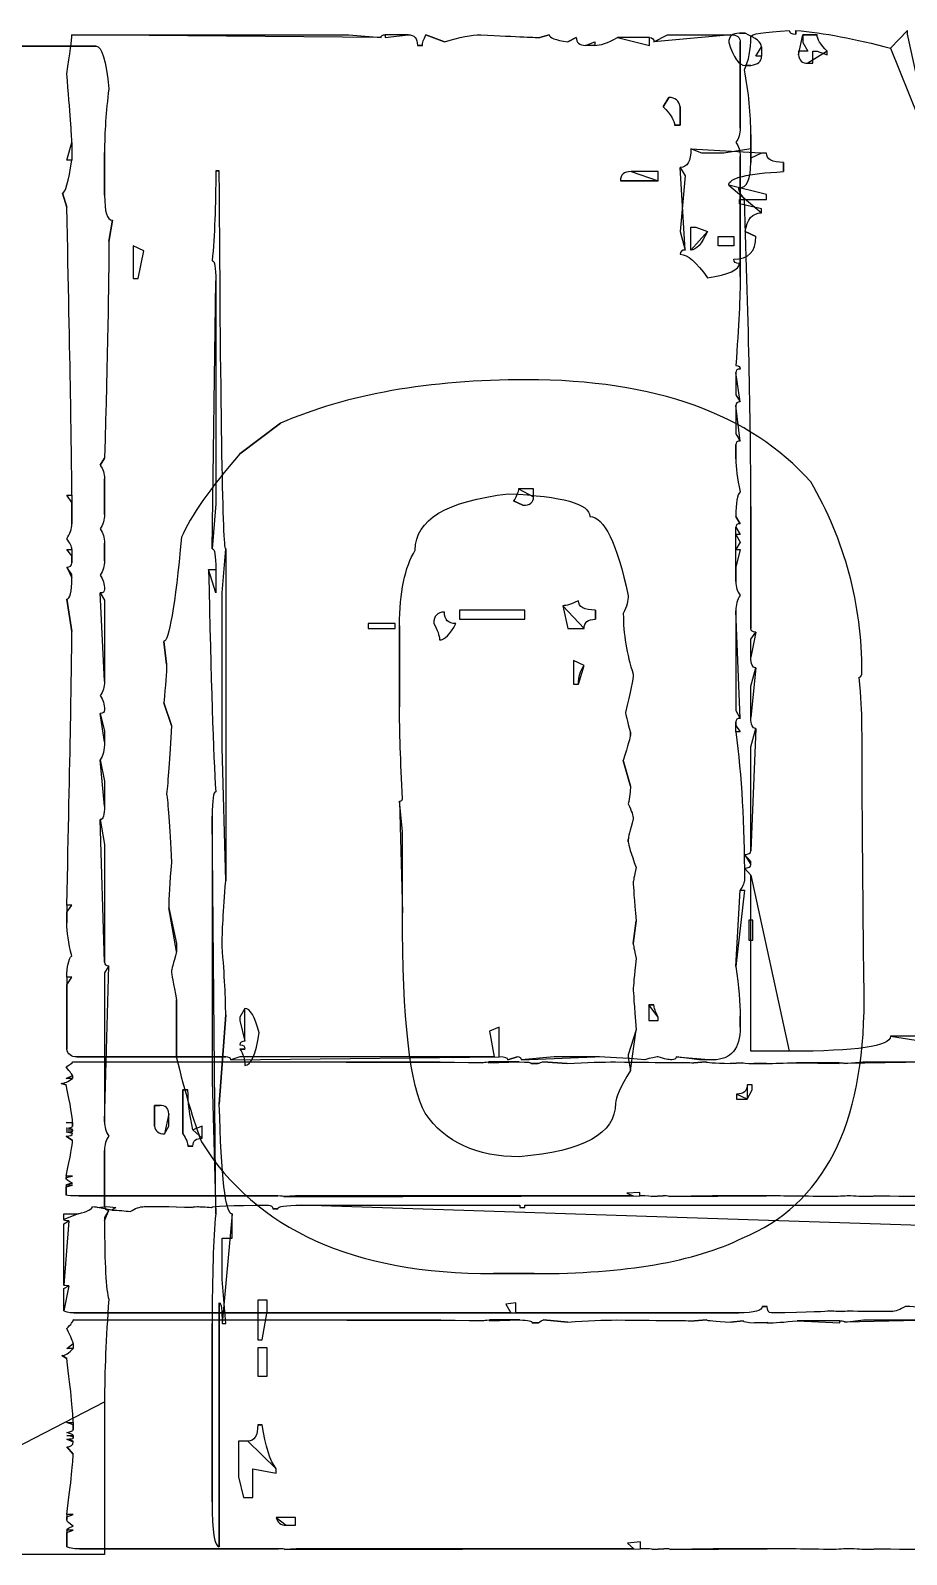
# Model space of a CAD drawing. Extents: x 22 to 258, y 18 to 262.
# Drawn here: x 94.06 to 104.04, y 93.86 to 111.21 of the extents above; entities that cross this region are included whole.
import ezdxf

# ---------------------------------------------------------------- set-up
doc = ezdxf.new("R2010")
doc.units = 0
doc.layers.add('engrave', color=7, linetype='CONTINUOUS')

msp = doc.modelspace()

# ---------------------------------------------------------------- linework, layer by layer
at = {"layer": 'engrave', "color": 7}
for points in [[(94.532253, 111.160681), (97.689203, 111.160681), (98.054406, 111.128218)], [(98.103073, 111.160681), (98.103073, 111.128218), (98.362771, 111.160681)], [(98.565647, 111.160681), (98.776651, 111.079525)], [(99.864136, 111.128218), (99.969641, 111.160681)], [(100.180646, 111.079525), (100.278032, 111.128192)], [(100.383532, 111.038919), (100.489037, 111.079484), (100.489037, 111.038919)], [(100.748735, 111.128192), (101.113932, 111.038919), (101.113932, 111.128192)], [(101.1626, 111.079525), (101.316798, 111.160681), (102.03908, 111.160681)], [(102.201427, 111.176938), (102.136503, 111.176938)], [(102.144585, 111.079525), (102.144585, 110.09754)], [(102.777635, 111.168809), (102.777635, 111.209374)], [(102.85879, 111.160717), (102.85879, 111.071443), (102.915597, 110.974057), (102.810097, 110.974057), (102.810097, 110.933492)], [(103.021075, 111.160727), (102.858764, 111.160727), (102.85879, 111.160717)], [(103.857001, 111.006482), (104.173511, 110.227389), (104.246548, 110.227389), (104.246548, 110.267954), (104.051775, 111.168778), (104.051775, 111.209343)], [(93.52569, 111.030785), (94.807948, 111.030785)], [(98.46827, 111.038945), (98.525082, 111.038945)], [(102.388088, 110.91724), (102.323163, 110.91724), (102.388088, 111.02274)], [(102.388088, 110.91724), (102.388088, 110.91724)], [(102.915597, 110.836105), (102.972408, 110.836105), (102.972408, 110.974067), (103.021075, 110.974067), (103.134693, 110.933502), (103.134693, 110.974067)], [(102.201427, 110.811735), (102.266352, 110.811735)], [(101.333065, 110.446537), (101.268141, 110.341033)], [(101.462914, 110.130028), (101.462914, 110.341033)], [(101.39799, 110.130028), (101.462914, 110.130028), (101.462914, 110.130028)], [(102.266352, 109.707993), (102.266352, 110.024502)], [(94.532253, 109.732342), (94.475442, 109.732342), (94.532253, 109.935229)], [(102.444894, 109.813472), (102.388088, 109.813472), (102.266352, 109.75666), (102.266352, 109.862165), (101.957961, 109.813498), (101.706381, 109.813498), (101.584645, 109.862165)], [(94.905361, 109.821564), (94.905361, 109.334631)], [(102.144585, 109.772918), (102.144585, 108.409504)], [(102.639668, 109.602467), (102.639668, 109.707967)], [(96.212161, 109.610658), (96.171596, 109.610658), (96.17157, 109.610658)], [(100.781207, 109.497015), (101.211329, 109.497015), (101.211329, 109.497015)], [(101.211329, 109.497015), (101.211329, 109.602519), (100.902938, 109.602519)], [(101.462914, 109.651161), (101.51972, 109.553774), (101.462914, 108.920761), (101.51972, 108.709756)], [(94.475416, 109.196715), (94.426748, 109.359027)], [(102.388088, 109.131817), (102.388088, 109.180484), (102.136503, 109.237291), (102.136503, 109.285958), (102.444894, 109.285958), (102.444894, 109.34277), (102.014772, 109.448269)], [(94.99463, 109.050589), (94.954065, 108.807122)], [(101.584645, 108.709834), (101.584645, 108.969532), (101.641456, 108.969532), (101.771305, 108.920864)], [(102.071578, 108.758501), (101.893036, 108.758501), (101.893036, 108.864001), (102.071578, 108.864001), (102.071578, 108.758501), (102.071578, 108.758501)], [(102.323163, 108.864001), (102.201427, 108.920812)], [(95.286972, 108.385212), (95.351896, 108.701716), (95.230165, 108.758527), (95.230165, 108.385212), (95.286972, 108.385212), (95.286972, 108.385212)], [(101.584645, 108.70986), (101.584645, 108.709834)], [(102.136503, 108.555584), (102.136503, 108.555636)], [(96.17157, 108.360862), (96.17157, 105.820695), (96.131005, 105.309412)], [(99.709943, 107.232802), (99.709954, 107.232802)], [(102.095917, 107.313932), (102.095917, 107.062347), (102.144585, 106.981191)], [(102.095917, 106.940627), (102.095917, 106.616004), (102.144585, 106.534849)], [(96.910083, 106.737751), (96.447499, 106.388784)], [(102.095917, 106.494284), (102.095917, 106.331973)], [(94.905397, 106.339992), (94.85673, 106.258837)], [(94.905397, 106.104638), (94.905397, 105.69886)], [(94.532227, 105.593408), (94.532227, 105.836874), (94.475416, 105.91803), (94.532227, 105.91803)], [(99.563873, 105.853142), (99.669373, 105.804474)], [(99.791109, 105.901861), (99.791109, 105.99113), (99.62068, 105.99113), (99.62068, 105.991104)], [(102.095917, 105.674615), (102.144585, 105.593459)], [(102.266352, 104.400418), (102.266352, 105.788181)], [(102.095917, 105.552895), (102.144585, 105.471739), (102.095917, 105.471739), (102.144585, 105.382471), (102.095917, 105.301315), (102.144585, 105.301315), (102.095917, 105.098423), (102.095917, 104.936112)], [(94.905397, 105.374238), (94.905397, 105.171352)], [(94.532227, 105.147049), (94.532227, 105.228205), (94.475416, 105.301247), (94.532227, 105.301247)], [(96.285203, 101.527562), (96.244639, 103.045174), (96.244639, 104.806248), (96.285203, 105.309412)], [(94.532227, 104.976661), (94.532227, 105.017226), (94.475416, 105.098382)], [(96.17157, 105.074064), (96.17157, 104.806248), (96.090414, 105.074064)], [(94.85673, 104.806165), (94.905397, 104.725009), (94.905397, 103.799835)], [(94.532227, 104.367992), (94.475416, 104.733195)], [(100.123844, 104.660142), (100.180656, 104.400444), (100.367311, 104.400444), (100.367311, 104.400444)], [(98.216691, 104.40047), (98.216691, 104.457281), (97.9083, 104.457281), (97.9083, 104.40047), (98.216691, 104.40047), (98.216691, 104.40047)], [(98.906511, 104.457281), (98.906511, 104.457281)], [(99.693722, 104.505949), (99.693722, 104.611448), (98.947091, 104.611448), (98.947091, 104.505949), (99.693722, 104.505949), (99.693722, 104.505949)], [(100.49716, 104.505949), (100.49716, 104.611448)], [(102.095917, 104.603377), (102.095917, 103.467199), (102.144585, 103.377925)], [(98.265384, 103.507753), (98.265384, 104.432927), (98.265384, 104.432932)], [(102.266352, 104.075806), (102.266352, 104.278697), (102.323163, 104.359853)], [(95.579132, 104.25439), (95.611594, 103.994692)], [(100.367311, 103.978435), (100.24558, 104.035246), (100.24558, 103.76743), (100.302387, 103.76743), (100.302387, 103.76743)], [(102.266352, 103.385986), (102.266352, 103.743071), (102.323163, 103.954075)], [(94.85673, 103.434648), (94.905397, 103.231757), (94.905397, 103.110026)], [(95.579132, 103.556452), (95.668405, 103.296754)], [(102.095917, 103.33736), (102.095917, 103.296795), (102.144585, 103.223758), (102.095917, 103.223758)], [(102.266352, 101.868374), (102.266352, 103.053245), (102.323163, 103.26425)], [(100.894825, 103.215598), (100.894825, 103.183136)], [(94.85673, 102.907134), (94.905397, 102.663668), (94.905397, 102.379626)], [(100.813669, 102.899094), (100.894825, 102.606934)], [(98.297846, 101.162349), (98.297846, 102.087523), (98.265384, 102.436489)], [(94.85673, 102.225427), (94.905397, 101.941385), (94.905397, 100.602316)], [(96.131005, 102.26608), (96.131005, 99.255206), (96.17157, 97.737599)], [(100.870465, 101.998264), (100.870465, 101.973905)], [(102.266352, 101.714191), (102.266352, 101.746654), (102.193314, 101.827809)], [(102.266352, 101.592471), (102.193314, 101.673626)], [(102.704592, 99.587936), (102.266352, 99.587936), (102.266352, 101.592476), (102.266352, 101.592471)], [(102.144637, 101.422104), (102.193304, 101.422104), (102.095917, 100.553737)], [(94.475416, 101.048731), (94.475416, 101.170462), (94.532227, 101.251617), (94.475416, 101.251617)], [(95.635943, 101.219171), (95.725212, 100.813393), (95.725212, 100.724124)], [(100.959739, 101.073075), (100.927277, 100.813377)], [(102.242008, 101.081183), (102.242008, 100.853947), (102.290675, 100.853947), (102.290675, 101.081183), (102.242008, 101.081183), (102.242008, 101.081183)], [(94.954065, 100.561751), (94.905397, 100.480595), (94.905397, 98.784441)], [(94.475416, 99.612275), (94.475416, 100.342675), (94.532227, 100.431949), (94.475416, 100.431949)], [(95.725212, 100.172266), (95.725212, 99.514904)], [(96.212161, 98.987395), (96.285203, 100.001837)], [(96.504305, 100.074864), (96.447499, 99.977477), (96.447499, 99.936913), (96.504305, 99.701564)], [(96.504305, 100.074921), (96.504305, 100.074864)], [(101.10583, 100.115429), (101.10583, 99.936887), (101.211329, 99.936887), (101.211329, 99.977451)], [(101.162662, 100.115413), (101.105856, 100.115413), (101.10583, 100.115429)], [(102.144585, 99.985647), (102.144585, 99.863917)], [(99.401578, 99.523063), (99.401578, 99.863917), (99.28796, 99.815249), (99.344766, 99.523089), (96.447515, 99.523089), (96.34201, 99.490627), (96.341994, 99.490544)], [(100.959739, 99.831397), (100.870465, 99.54735), (100.870465, 99.514888), (100.894825, 99.368808)], [(96.504305, 99.612332), (96.447499, 99.612332)], [(104.433209, 99.669076), (104.311473, 99.628511), (104.173511, 99.628511), (104.173511, 99.75836), (103.857001, 99.75836)], [(94.54034, 99.465935), (98.727968, 99.465935), (99.214902, 99.457832)], [(96.285188, 99.523006), (94.589034, 99.523006)], [(99.279826, 99.465935), (99.279826, 99.457832), (99.628798, 99.465935)], [(99.604464, 99.523063), (99.498965, 99.490601)], [(100.489037, 99.523063), (100.026447, 99.523063), (99.653132, 99.490601)], [(99.76676, 99.44973), (99.839802, 99.44973)], [(99.896609, 99.465935), (100.172538, 99.44973)], [(101.836194, 99.490601), (101.681995, 99.490601), (101.414184, 99.523063)], [(101.617107, 99.457832), (101.755074, 99.465935)], [(102.031003, 99.44973), (102.168965, 99.457832)], [(102.298814, 99.44973), (102.444894, 99.44973), (102.444894, 99.44973)], [(102.785748, 99.457832), (103.272681, 99.44973), (103.272681, 99.457832)], [(103.329493, 99.44973), (103.540497, 99.465935), (104.498133, 99.465935)], [(94.54034, 99.27928), (94.467303, 99.27928), (94.54034, 99.311742)], [(94.467303, 99.206263), (94.410491, 99.222468)], [(95.855061, 99.149701), (95.798254, 99.149701), (95.798254, 99.14969)], [(95.798254, 99.14969), (95.798254, 98.646526)], [(102.104041, 99.100987), (102.104041, 99.044175), (102.225777, 99.044175), (102.225777, 99.044175)], [(102.225777, 99.044175), (102.282583, 99.14968), (102.282583, 99.206486), (102.225777, 99.206486)], [(95.530412, 98.971148), (95.473606, 98.971148), (95.473632, 98.971148)], [(95.473632, 98.971148), (95.473632, 98.735794)], [(94.54034, 98.735576), (94.54034, 98.768038), (94.467303, 98.776141), (94.54034, 98.776141)], [(95.58725, 98.646526), (95.635917, 98.735794), (95.635917, 98.873761)], [(96.017372, 98.597832), (96.017372, 98.735794), (95.911872, 98.69523)], [(94.54034, 98.678806), (94.54034, 98.686909), (94.467303, 98.695011), (94.54034, 98.695011)], [(94.54034, 98.654498), (94.54034, 98.654498), (94.467303, 98.670704)], [(94.54034, 98.573369), (94.467303, 98.622036)], [(94.905397, 98.459819), (94.905397, 97.818692)], [(95.855061, 98.508559), (95.911872, 98.508559)], [(94.467303, 98.135181), (94.467303, 98.151386), (94.54034, 98.167591), (94.467303, 98.167591)], [(94.467303, 97.948562), (94.467303, 98.045948), (94.54034, 98.062154), (94.467303, 98.062154)], [(96.877621, 97.940459), (94.613383, 97.940459)], [(101.000325, 97.940553), (101.000325, 97.981117), (100.854245, 97.973015), (100.927287, 97.940553), (97.080513, 97.940553), (96.950664, 97.93245), (96.950664, 97.932357)], [(101.268141, 97.940553), (101.138292, 97.93245)], [(102.444894, 97.940553), (101.828112, 97.940553), (101.341178, 97.93245)], [(104.230317, 97.93245), (104.027431, 97.93245), (103.670346, 97.940553)], [(94.442953, 97.672617), (94.442953, 97.737542), (94.605265, 97.737542)], [(94.824387, 97.810595), (94.929887, 97.818697), (95.035392, 97.810595), (94.986724, 97.778132)], [(94.954065, 97.778127), (94.905397, 97.696972), (94.905397, 97.656407)], [(95.36004, 97.818739), (95.635969, 97.818739), (95.90378, 97.810636)], [(96.244623, 96.487803), (96.285188, 96.487803), (96.244623, 96.990967), (96.244623, 97.46167), (96.358241, 97.46167), (96.358241, 97.737599)], [(96.820815, 97.794431), (96.877621, 97.794431)], [(97.145437, 97.834996), (99.636911, 97.834996), (99.636911, 97.810636), (99.693722, 97.810636), (99.693722, 97.834996), (104.782175, 97.834996), (104.782175, 97.583411)], [(94.442953, 96.926012), (94.442953, 97.62395), (94.499765, 97.656412)], [(99.336638, 97.055892), (99.799222, 97.055892)], [(94.442953, 96.633867), (94.442953, 96.885447), (94.499765, 96.917909)], [(102.128432, 96.609544), (99.588259, 96.609544), (99.588259, 96.723162), (99.474641, 96.706957), (99.531453, 96.60957), (94.556613, 96.60957), (94.556571, 96.609508)], [(96.212161, 93.94763), (96.212161, 96.723151)], [(96.650385, 96.755598), (96.650385, 96.301127), (96.699053, 96.301127), (96.755864, 96.625749), (96.755864, 96.755598), (96.650359, 96.755598), (96.650385, 96.755598)], [(102.453054, 96.682587), (102.396242, 96.682587)], [(94.548448, 96.52831), (98.736076, 96.52831), (99.22301, 96.520208)], [(96.131005, 96.487803), (96.131005, 94.458913)], [(99.287934, 96.52831), (99.287934, 96.520208), (99.636901, 96.52831)], [(99.774868, 96.495848), (99.847905, 96.495848)], [(99.904717, 96.52831), (100.180646, 96.503951)], [(101.625215, 96.520208), (101.763177, 96.52831)], [(102.039106, 96.503951), (102.177073, 96.520156)], [(102.306922, 96.495796), (102.453002, 96.503899), (102.453002, 96.495796)], [(102.793855, 96.520156), (103.280789, 96.495796), (103.280789, 96.520156)], [(103.313262, 96.625801), (103.272697, 96.625801), (103.150966, 96.633904)], [(103.337595, 96.503951), (103.5486, 96.52831), (104.506236, 96.52831)], [(103.865119, 96.625801), (103.483686, 96.625801), (103.378186, 96.633904)], [(94.548448, 96.203688), (94.475405, 96.203688), (94.548448, 96.2605)], [(96.650385, 96.211858), (96.650385, 95.887236), (96.75589, 95.887236), (96.75589, 96.211858), (96.650385, 96.211858), (96.650385, 96.211858)], [(94.475405, 96.09007), (94.418599, 96.122533)], [(94.905397, 95.595055), (94.905397, 93.858325), (91.910754, 93.858325), (91.618594, 93.89889)], [(94.548448, 95.278499), (94.548448, 95.33531), (94.475405, 95.35967), (94.548448, 95.35967)], [(96.699079, 95.335378), (96.650411, 95.335378), (96.650385, 95.335378)], [(94.548448, 95.181164), (94.548448, 95.197369), (94.475405, 95.213574), (94.548448, 95.213574)], [(94.548448, 95.140599), (94.548448, 95.148702), (94.475405, 95.173062)], [(94.548448, 95.002632), (94.475405, 95.083788)], [(96.536768, 95.148717), (96.431268, 95.148717), (96.431268, 94.74294), (96.488074, 94.507591), (96.593579, 94.507591), (96.593579, 94.832213), (96.86139, 94.783546), (96.86139, 94.832213)], [(94.475405, 94.25599), (94.475405, 94.288453), (94.548448, 94.312812), (94.475405, 94.312812)], [(96.975008, 94.191082), (97.080513, 94.191082), (97.080513, 94.280355), (96.86139, 94.280355), (96.86139, 94.280355)], [(94.475405, 93.947615), (94.475405, 94.109926), (94.548448, 94.134286), (94.475405, 94.134286)], [(96.885729, 93.923255), (94.621485, 93.923255)], [(101.008433, 93.923427), (101.008433, 94.004582), (100.862352, 93.988377), (100.93539, 93.923452), (97.088615, 93.923452), (96.958766, 93.91535), (96.958766, 93.915153)], [(101.276243, 93.923427), (101.146394, 93.915324)], [(102.453002, 93.923427), (101.836219, 93.923427), (101.349286, 93.915324)], [(104.238425, 93.915324), (104.035533, 93.915324), (103.678449, 93.923427)]]:
    msp.add_lwpolyline(points, close=True, dxfattribs=at)
for points in [[(94.475442, 110.714322), (94.513316, 110.952379), (94.532253, 111.101165), (94.532253, 111.160681)], [(98.054406, 111.128218), (98.054406, 111.14986), (98.070628, 111.160681), (98.103073, 111.160681)], [(98.362771, 111.160681), (98.433104, 111.160681), (98.46827, 111.120102), (98.46827, 111.038945)], [(98.525082, 111.038945), (98.525082, 111.065988), (98.538604, 111.106567), (98.565647, 111.160681)], [(98.776651, 111.079525), (98.949783, 111.133629), (99.087749, 111.160681), (99.190547, 111.160681)], [(99.190547, 111.160681), (99.617965, 111.139039), (99.842495, 111.128218), (99.864136, 111.128218)], [(99.969641, 111.160681), (99.969641, 111.128236), (100.039976, 111.101184), (100.180646, 111.079525)], [(100.278032, 111.128192), (100.278032, 111.074089), (100.313199, 111.044331), (100.383532, 111.038919)], [(100.489037, 111.038919), (100.548549, 111.038919), (100.635115, 111.068677), (100.748735, 111.128192)], [(101.113932, 111.128192), (101.146377, 111.128192), (101.1626, 111.11197), (101.1626, 111.079525)], [(102.136503, 111.176938), (102.055349, 111.176938), (102.014772, 111.141769), (102.014772, 111.071433)], [(102.014772, 111.071433), (102.068876, 110.898301), (102.131094, 110.811735), (102.201427, 110.811735)], [(102.03908, 111.160681), (102.109416, 111.160681), (102.144585, 111.133629), (102.144585, 111.079525)], [(102.193314, 110.763016), (102.242006, 110.865814), (102.266352, 110.990253), (102.266352, 111.136331)], [(102.388088, 111.02274), (102.388088, 111.071435), (102.325868, 111.122834), (102.201427, 111.176938)], [(102.266352, 111.136331), (102.266352, 111.168776), (102.412432, 111.193124), (102.704592, 111.209374)], [(102.704592, 111.209374), (102.704592, 111.182331), (102.72894, 111.168809), (102.777635, 111.168809)], [(102.777635, 111.209374), (103.096845, 111.182331), (103.456634, 111.1147), (103.857001, 111.006482)], [(103.134693, 110.974067), (103.058948, 111.049812), (103.021075, 111.112032), (103.021075, 111.160727)], [(94.807948, 111.030785), (94.872873, 111.030785), (94.921566, 110.868474), (94.954028, 110.543851)], [(102.266352, 110.811735), (102.347509, 110.822538), (102.388088, 110.857707), (102.388088, 110.91724)], [(102.810097, 110.933492), (102.815499, 110.868567), (102.850665, 110.836105), (102.915597, 110.836105)], [(94.532253, 109.935229), (94.532253, 110.016386), (94.513316, 110.276084), (94.475442, 110.714322)], [(102.266352, 110.024502), (102.266352, 110.257147), (102.242006, 110.503318), (102.193314, 110.763016)], [(94.954028, 110.543851), (94.921584, 110.289562), (94.905361, 110.0488), (94.905361, 109.821564)], [(101.462914, 110.341033), (101.446674, 110.411369), (101.403391, 110.446537), (101.333065, 110.446537)], [(101.268141, 110.341033), (101.354707, 110.254467), (101.39799, 110.184132), (101.39799, 110.130028)], [(102.144585, 110.09754), (102.144585, 110.032615), (102.128362, 109.978512), (102.095917, 109.935229)], [(101.584645, 109.862165), (101.584645, 109.721496), (101.544068, 109.651161), (101.462914, 109.651161)], [(102.095917, 109.935229), (102.128362, 109.891946), (102.144585, 109.837842), (102.144585, 109.772918)], [(94.426748, 109.359027), (94.459193, 109.359027), (94.494362, 109.483465), (94.532253, 109.732342)], [(102.12839, 109.415833), (102.220365, 109.415833), (102.266352, 109.51322), (102.266352, 109.707993)], [(102.639668, 109.707967), (102.509819, 109.707967), (102.444894, 109.743135), (102.444894, 109.813472)], [(96.17157, 109.610658), (96.17157, 109.215703), (96.158048, 108.874849), (96.131005, 108.588098)], [(96.285203, 105.309412), (96.252759, 105.309412), (96.228411, 106.743161), (96.212161, 109.610658)], [(100.902938, 109.602519), (100.821784, 109.602519), (100.781207, 109.567351), (100.781207, 109.497015)], [(102.014772, 109.448269), (102.014772, 109.529427), (102.223071, 109.580826), (102.639668, 109.602467)], [(94.905361, 109.334631), (94.905361, 109.145269), (94.935117, 109.050589), (94.99463, 109.050589)], [(102.193314, 109.294102), (102.150031, 109.342794), (102.12839, 109.383371), (102.12839, 109.415833)], [(94.532227, 105.91803), (94.532227, 106.356268), (94.51329, 107.449163), (94.475416, 109.196715)], [(102.266352, 105.788181), (102.266352, 106.67007), (102.242006, 107.83871), (102.193314, 109.294102)], [(102.201427, 108.920812), (102.223069, 109.061482), (102.285289, 109.131817), (102.388088, 109.131817)], [(94.954065, 108.807122), (94.954065, 108.347239), (94.937842, 107.524862), (94.905397, 106.339992)], [(101.771305, 108.920864), (101.706381, 108.780195), (101.644161, 108.70986), (101.584645, 108.70986)], [(102.071578, 108.604303), (102.239302, 108.604303), (102.323163, 108.690869), (102.323163, 108.864001)], [(101.51972, 108.709756), (101.48185, 108.709756), (101.462914, 108.693534), (101.462914, 108.661089)], [(101.462914, 108.661089), (101.544068, 108.661089), (101.646865, 108.571817), (101.771305, 108.393273)], [(96.131005, 108.588098), (96.158048, 108.588098), (96.17157, 108.512353), (96.17157, 108.360862)], [(101.771305, 108.393273), (102.01477, 108.431147), (102.136503, 108.485251), (102.136503, 108.555584)], [(102.136503, 108.555636), (102.09322, 108.555636), (102.071578, 108.571858), (102.071578, 108.604303)], [(102.144585, 108.409504), (102.144585, 108.182268), (102.128362, 107.844121), (102.095917, 107.395061)], [(99.709954, 107.232802), (98.600825, 107.232802), (97.667535, 107.067785), (96.910083, 106.737751)], [(102.948048, 106.072275), (102.255521, 106.84596), (101.176152, 107.232802), (99.709943, 107.232802)], [(102.095917, 107.395061), (102.128362, 107.395061), (102.144585, 107.38154), (102.144585, 107.354497)], [(102.144585, 107.354497), (102.11214, 107.354497), (102.095917, 107.340975), (102.095917, 107.313932)], [(102.144585, 106.981191), (102.11214, 106.981191), (102.095917, 106.96767), (102.095917, 106.940627)], [(96.447499, 106.388784), (96.106644, 105.999237), (95.884819, 105.68273), (95.782023, 105.439261)], [(102.144585, 106.534849), (102.11214, 106.534849), (102.095917, 106.521327), (102.095917, 106.494284)], [(94.85673, 106.258837), (94.889175, 106.215554), (94.905397, 106.164154), (94.905397, 106.104638)], [(102.095917, 106.331973), (102.095917, 106.234586), (102.11214, 106.110147), (102.144585, 105.958657)], [(103.532369, 103.905423), (103.532369, 104.679105), (103.337595, 105.401389), (102.948048, 106.072275)], [(98.443926, 105.293181), (98.443926, 105.639445), (98.798305, 105.853156), (99.507062, 105.934313)], [(99.507062, 105.934313), (100.123844, 105.90727), (100.432236, 105.820704), (100.432236, 105.674615)], [(99.62068, 105.991104), (99.62068, 105.958659), (99.601744, 105.912671), (99.563873, 105.853142)], [(99.669373, 105.804474), (99.75053, 105.804474), (99.791109, 105.836937), (99.791109, 105.901861)], [(102.144585, 105.958657), (102.11214, 105.926212), (102.095917, 105.831531), (102.095917, 105.674615)], [(94.905397, 105.69886), (94.905397, 105.639348), (94.889175, 105.585244), (94.85673, 105.536549)], [(100.432236, 105.674615), (100.594547, 105.674615), (100.740627, 105.374338), (100.870476, 104.773785)], [(94.475416, 105.422978), (94.51329, 105.477082), (94.532227, 105.533892), (94.532227, 105.593408)], [(94.85673, 105.536549), (94.889175, 105.487858), (94.905397, 105.433754), (94.905397, 105.374238)], [(102.144585, 105.593459), (102.11214, 105.593459), (102.095917, 105.579938), (102.095917, 105.552895)], [(94.532227, 105.301247), (94.532227, 105.333692), (94.51329, 105.374269), (94.475416, 105.422978)], [(95.782023, 105.439261), (95.706278, 104.649347), (95.638647, 104.25439), (95.579132, 104.25439)], [(94.905397, 105.171352), (94.905397, 105.111836), (94.889175, 105.057732), (94.85673, 105.009041)], [(96.131005, 105.309412), (96.158048, 105.309412), (96.17157, 105.230963), (96.17157, 105.074064)], [(98.265384, 104.432932), (98.265384, 104.811658), (98.324898, 105.098408), (98.443926, 105.293181)], [(94.475416, 105.098382), (94.51329, 105.098382), (94.532227, 105.114604), (94.532227, 105.147049)], [(94.475416, 104.733195), (94.51329, 104.733195), (94.532227, 104.81435), (94.532227, 104.976661)], [(94.85673, 105.009041), (94.889175, 104.960345), (94.905397, 104.906242), (94.905397, 104.846729)], [(96.090414, 105.074064), (96.117458, 103.802624), (96.14451, 102.958606), (96.17157, 102.542009)], [(94.905397, 104.846729), (94.905397, 104.819686), (94.889175, 104.806165), (94.85673, 104.806165)], [(102.095917, 104.936112), (102.095917, 104.871188), (102.11214, 104.81979), (102.144585, 104.781919)], [(100.302387, 104.716953), (100.226641, 104.679079), (100.167127, 104.660142), (100.123844, 104.660142)], [(100.49716, 104.611448), (100.367311, 104.611448), (100.302387, 104.646617), (100.302387, 104.716953)], [(100.870476, 104.773785), (100.870476, 104.719682), (100.85154, 104.652053), (100.813669, 104.570899)], [(102.144585, 104.781919), (102.11214, 104.727815), (102.095917, 104.668301), (102.095917, 104.603377)], [(98.776662, 104.58713), (98.695508, 104.58713), (98.654931, 104.543847), (98.654931, 104.457281)], [(98.654931, 104.457281), (98.698214, 104.381536), (98.719855, 104.319316), (98.719855, 104.270621)], [(98.719855, 104.270621), (98.779368, 104.270621), (98.841586, 104.332841), (98.906511, 104.457281)], [(98.906511, 104.457281), (98.819945, 104.457281), (98.776662, 104.500564), (98.776662, 104.58713)], [(100.367311, 104.400444), (100.367311, 104.47078), (100.410594, 104.505949), (100.49716, 104.505949)], [(100.813669, 104.570899), (100.813669, 104.338251), (100.851542, 104.10831), (100.927287, 103.881074)], [(94.475416, 101.251617), (94.51329, 102.945066), (94.532227, 103.983857), (94.532227, 104.367992)], [(102.323163, 104.359853), (102.285289, 104.359853), (102.266352, 104.373375), (102.266352, 104.400418)], [(95.611594, 103.994692), (95.611594, 103.897305), (95.600773, 103.751225), (95.579132, 103.556452)], [(100.302387, 103.76743), (100.302387, 103.848588), (100.324028, 103.918922), (100.367311, 103.978435)], [(102.323163, 103.954075), (102.285289, 103.954075), (102.266352, 103.994652), (102.266352, 104.075806)], [(94.905397, 103.799835), (94.905397, 103.734911), (94.889175, 103.680807), (94.85673, 103.637524)], [(100.927287, 103.881074), (100.927287, 103.82697), (100.897529, 103.68089), (100.838014, 103.442834)], [(103.499906, 103.848612), (103.521548, 103.848612), (103.532369, 103.867549), (103.532369, 103.905423)], [(103.532369, 103.329216), (103.532369, 103.442836), (103.521548, 103.615967), (103.499906, 103.848612)], [(94.85673, 103.637524), (94.889175, 103.588833), (94.905397, 103.534729), (94.905397, 103.475213)], [(94.905397, 103.475213), (94.905397, 103.44817), (94.889175, 103.434648), (94.85673, 103.434648)], [(98.297846, 102.460849), (98.276205, 102.893678), (98.265384, 103.242647), (98.265384, 103.507753)], [(100.838014, 103.442834), (100.838014, 103.43203), (100.856951, 103.356285), (100.894825, 103.215598)], [(95.668405, 103.296754), (95.646764, 102.912619), (95.627827, 102.652921), (95.611594, 102.51766)], [(102.144585, 103.377925), (102.11214, 103.377925), (102.095917, 103.364403), (102.095917, 103.33736)], [(102.323163, 103.26425), (102.285289, 103.26425), (102.266352, 103.304829), (102.266352, 103.385986)], [(103.556728, 100.172266), (103.540489, 101.55191), (103.532369, 102.604226), (103.532369, 103.329216)], [(94.905397, 103.110026), (94.905397, 103.018048), (94.889175, 102.950417), (94.85673, 102.907134)], [(100.894825, 103.183136), (100.894825, 103.166896), (100.867773, 103.072216), (100.813669, 102.899094)], [(102.095917, 103.223758), (102.160842, 102.726004), (102.193304, 102.166029), (102.193304, 101.543835)], [(100.894825, 102.606934), (100.894825, 102.547418), (100.886705, 102.479788), (100.870465, 102.404042)], [(94.905397, 102.379626), (94.905397, 102.276827), (94.889175, 102.225427), (94.85673, 102.225427)], [(95.611594, 102.51766), (95.627834, 102.425686), (95.646771, 102.165988), (95.668405, 101.738567)], [(96.17157, 102.542009), (96.144527, 102.542009), (96.131005, 102.450033), (96.131005, 102.26608)], [(98.265384, 102.436489), (98.287026, 102.436489), (98.297846, 102.444609), (98.297846, 102.460849)], [(100.870465, 102.404042), (100.90834, 102.322888), (100.927277, 102.26608), (100.927277, 102.233618)], [(100.927277, 102.233618), (100.889403, 102.098357), (100.870465, 102.019906), (100.870465, 101.998264)], [(100.870465, 101.973905), (100.870465, 101.93603), (100.900223, 101.838644), (100.959739, 101.681745)], [(102.193314, 101.827809), (102.242006, 101.827809), (102.266352, 101.841331), (102.266352, 101.868374)], [(95.668405, 101.738567), (95.646764, 101.505922), (95.635943, 101.33279), (95.635943, 101.219171)], [(100.959739, 101.681745), (100.938098, 101.578946), (100.927277, 101.522136), (100.927277, 101.511315)], [(102.193314, 101.673626), (102.242006, 101.673626), (102.266352, 101.687148), (102.266352, 101.714191)], [(96.244639, 100.780931), (96.244639, 100.937833), (96.25816, 101.18671), (96.285203, 101.527562)], [(100.927277, 101.511315), (100.927277, 101.462624), (100.938098, 101.316544), (100.959739, 101.073075)], [(102.193304, 101.543835), (102.193304, 101.51139), (102.177082, 101.470813), (102.144637, 101.422104)], [(98.557544, 98.881874), (98.384412, 99.190267), (98.297846, 99.950426), (98.297846, 101.162349)], [(94.532227, 100.675415), (94.494353, 100.821494), (94.475416, 100.945932), (94.475416, 101.048731)], [(100.927277, 100.813377), (100.927277, 100.802574), (100.938098, 100.745766), (100.959739, 100.642953)], [(94.475416, 100.431949), (94.475416, 100.550977), (94.494353, 100.632132), (94.532227, 100.675415)], [(95.725212, 100.724124), (95.687341, 100.588863), (95.668405, 100.513118), (95.668405, 100.496889)], [(96.285203, 100.001837), (96.285203, 100.18579), (96.271682, 100.445488), (96.244639, 100.780931)], [(100.959739, 100.642953), (100.938098, 100.442768), (100.927277, 100.326444), (100.927277, 100.293982)], [(94.905397, 100.602316), (94.905397, 100.575272), (94.92162, 100.561751), (94.954065, 100.561751)], [(95.668405, 100.496889), (95.668405, 100.469845), (95.687341, 100.361638), (95.725212, 100.172266)], [(102.095917, 100.553737), (102.128362, 100.321092), (102.144585, 100.131729), (102.144585, 99.985647)], [(100.927277, 100.293982), (100.927277, 100.266938), (100.938098, 100.112744), (100.959739, 99.831397)], [(102.168965, 97.46167), (103.094141, 97.840396), (103.556728, 98.743928), (103.556728, 100.172266)], [(96.666616, 99.798992), (96.617925, 99.982945), (96.563821, 100.074921), (96.504305, 100.074921)], [(101.211329, 99.977451), (101.178884, 100.036964), (101.162662, 100.082951), (101.162662, 100.115413)], [(96.504305, 99.425677), (96.574642, 99.425677), (96.628746, 99.550115), (96.666616, 99.798992)], [(102.144585, 99.863917), (102.144585, 99.61504), (102.041788, 99.490601), (101.836194, 99.490601)], [(94.589034, 99.523006), (94.524109, 99.523006), (94.486236, 99.552762), (94.475416, 99.612275)], [(96.504305, 99.701564), (96.466434, 99.701564), (96.447499, 99.688042), (96.447499, 99.660999)], [(96.447499, 99.660999), (96.48537, 99.660999), (96.504305, 99.644777), (96.504305, 99.612332)], [(96.447499, 99.612332), (96.48537, 99.558228), (96.504305, 99.49601), (96.504305, 99.425677)], [(103.857001, 99.75836), (103.857001, 99.644744), (103.472865, 99.587936), (102.704592, 99.587936)], [(94.467303, 99.409129), (94.515994, 99.436172), (94.54034, 99.455107), (94.54034, 99.465935)], [(95.725212, 99.514904), (95.822598, 99.114536), (95.917281, 98.795324), (96.009259, 98.557268)], [(96.341994, 99.490544), (96.341994, 99.512185), (96.323059, 99.523006), (96.285188, 99.523006)], [(99.214902, 99.457832), (99.214902, 99.463234), (99.236543, 99.465935), (99.279826, 99.465935)], [(99.498965, 99.490601), (99.498965, 99.512242), (99.466502, 99.523063), (99.401578, 99.523063)], [(99.653132, 99.490601), (99.653132, 99.512242), (99.636909, 99.523063), (99.604464, 99.523063)], [(99.628798, 99.465935), (99.720773, 99.465935), (99.76676, 99.460533), (99.76676, 99.44973)], [(99.839802, 99.44973), (99.839802, 99.44973), (99.858738, 99.455131), (99.896609, 99.465935)], [(100.172538, 99.44973), (100.399773, 99.460533), (100.583726, 99.465935), (100.724396, 99.465935)], [(101.057126, 99.490601), (100.819069, 99.512242), (100.629706, 99.523063), (100.489037, 99.523063)], [(100.724396, 99.465935), (101.292487, 99.460533), (101.590057, 99.457832), (101.617107, 99.457832)], [(101.211319, 99.523063), (101.178874, 99.523063), (101.127476, 99.512242), (101.057126, 99.490601)], [(101.365517, 99.490601), (101.333072, 99.490601), (101.281673, 99.501422), (101.211319, 99.523063)], [(101.414184, 99.523063), (101.414184, 99.501422), (101.397962, 99.490601), (101.365517, 99.490601)], [(101.755074, 99.465935), (101.755074, 99.460533), (101.847051, 99.455131), (102.031003, 99.44973)], [(102.168965, 99.457832), (102.168965, 99.452431), (102.212248, 99.44973), (102.298814, 99.44973)], [(102.444894, 99.44973), (102.526051, 99.44973), (102.639669, 99.452431), (102.785748, 99.457832)], [(103.272681, 99.457832), (103.310555, 99.457832), (103.329493, 99.455131), (103.329493, 99.44973)], [(94.410491, 99.222468), (94.448366, 99.222468), (94.491649, 99.241405), (94.54034, 99.27928)], [(94.54034, 99.311742), (94.54034, 99.317144), (94.515994, 99.349606), (94.467303, 99.409129)], [(100.894825, 99.368808), (100.781206, 99.179447), (100.724396, 99.055008), (100.724396, 98.995492)], [(94.54034, 98.776141), (94.54034, 98.835653), (94.515994, 98.979027), (94.467303, 99.206263)], [(95.911872, 98.69523), (95.873998, 98.857541), (95.855061, 99.009031), (95.855061, 99.149701)], [(102.225777, 99.206486), (102.225777, 99.136153), (102.185198, 99.100987), (102.104041, 99.100987)], [(95.635917, 98.873761), (95.635917, 98.938686), (95.600749, 98.971148), (95.530412, 98.971148)], [(96.358241, 97.737599), (96.282496, 97.737599), (96.233802, 98.154197), (96.212161, 98.987395)], [(100.724396, 98.995492), (100.724396, 98.649228), (100.359196, 98.44634), (99.628798, 98.386828)], [(94.467303, 98.711217), (94.515994, 98.716618), (94.54034, 98.724738), (94.54034, 98.735576)], [(94.905397, 98.784441), (94.905397, 98.724929), (94.92162, 98.670825), (94.954065, 98.62213)], [(95.473632, 98.735794), (95.484435, 98.676282), (95.522308, 98.646526), (95.58725, 98.646526)], [(99.628798, 98.386828), (99.141864, 98.386828), (98.78478, 98.551843), (98.557544, 98.881874)], [(94.54034, 98.695011), (94.54034, 98.700413), (94.515994, 98.705815), (94.467303, 98.711217)], [(94.467303, 98.670704), (94.515994, 98.670704), (94.54034, 98.673404), (94.54034, 98.678806)], [(94.467303, 98.622036), (94.515994, 98.622036), (94.54034, 98.632857), (94.54034, 98.654498)], [(94.467303, 98.167591), (94.515994, 98.389418), (94.54034, 98.524677), (94.54034, 98.573369)], [(94.954065, 98.62213), (94.92162, 98.578847), (94.905397, 98.524743), (94.905397, 98.459819)], [(95.798254, 98.646526), (95.836125, 98.58701), (95.855061, 98.541021), (95.855061, 98.508559)], [(95.911872, 98.508559), (95.911872, 98.568075), (95.947039, 98.597832), (96.017372, 98.597832)], [(96.009259, 98.557268), (96.63145, 97.55635), (97.740576, 97.055892), (99.336638, 97.055892)], [(94.54034, 98.086513), (94.491649, 98.108155), (94.467303, 98.124377), (94.467303, 98.135181)], [(94.467303, 98.062154), (94.467303, 98.072957), (94.491649, 98.081077), (94.54034, 98.086513)], [(94.613383, 97.940459), (94.532225, 97.940459), (94.483532, 97.94316), (94.467303, 97.948562)], [(96.950664, 97.932357), (96.950664, 97.937758), (96.926316, 97.940459), (96.877621, 97.940459)], [(101.138292, 97.93245), (101.138292, 97.937852), (101.092303, 97.940553), (101.000325, 97.940553)], [(101.341178, 97.93245), (101.341178, 97.937852), (101.316832, 97.940553), (101.268141, 97.940553)], [(103.199644, 97.93245), (102.885842, 97.937852), (102.634259, 97.940553), (102.444894, 97.940553)], [(103.40253, 97.940553), (103.353838, 97.940553), (103.28621, 97.937852), (103.199644, 97.93245)], [(103.613535, 97.93245), (103.564843, 97.93245), (103.494508, 97.935151), (103.40253, 97.940553)], [(103.670346, 97.940553), (103.670346, 97.935151), (103.651409, 97.93245), (103.613535, 97.93245)], [(94.605265, 97.737542), (94.713472, 97.764585), (94.767576, 97.791637), (94.767576, 97.818697)], [(94.767576, 97.818697), (94.80545, 97.818697), (94.824387, 97.815996), (94.824387, 97.810595)], [(94.905397, 97.818692), (94.905397, 97.791649), (94.92162, 97.778127), (94.954065, 97.778127)], [(94.986724, 97.778132), (95.067878, 97.778132), (95.138213, 97.772731), (95.197729, 97.761927)], [(95.197729, 97.761927), (95.251833, 97.799802), (95.305936, 97.818739), (95.36004, 97.818739)], [(95.90378, 97.810636), (95.90378, 97.816038), (95.922717, 97.818739), (95.960591, 97.818739)], [(95.960591, 97.818739), (95.998462, 97.818739), (96.052566, 97.816038), (96.122903, 97.810636)], [(96.122903, 97.810636), (96.122903, 97.826876), (96.339318, 97.834996), (96.772147, 97.834996)], [(96.17157, 97.737599), (96.144527, 97.450847), (96.131005, 97.034249), (96.131005, 96.487803)], [(96.772147, 97.834996), (96.804592, 97.834996), (96.820815, 97.821474), (96.820815, 97.794431)], [(96.877621, 97.794431), (96.877621, 97.821474), (96.966893, 97.834996), (97.145437, 97.834996)], [(94.499765, 97.656412), (94.461891, 97.656412), (94.442953, 97.661814), (94.442953, 97.672617)], [(94.905397, 97.656407), (94.905397, 97.164061), (94.92162, 96.866491), (94.954065, 96.763695)], [(99.799222, 97.055892), (100.838014, 97.055892), (101.627928, 97.191151), (102.168965, 97.46167)], [(94.499765, 96.917909), (94.461891, 96.917909), (94.442953, 96.92061), (94.442953, 96.926012)], [(94.954065, 96.763695), (94.92162, 96.325454), (94.905397, 95.935907), (94.905397, 95.595055)], [(96.212161, 96.723151), (96.233802, 96.723151), (96.244623, 96.644702), (96.244623, 96.487803)], [(102.396242, 96.682587), (102.396242, 96.633891), (102.306972, 96.609544), (102.128432, 96.609544)], [(102.501721, 96.609544), (102.469276, 96.609544), (102.453054, 96.633891), (102.453054, 96.682587)], [(104.027431, 96.682613), (103.967915, 96.644738), (103.913811, 96.625801), (103.865119, 96.625801)], [(104.238435, 96.625801), (104.238435, 96.663675), (104.1681, 96.682613), (104.027431, 96.682613)], [(94.556571, 96.609508), (94.491647, 96.609508), (94.453774, 96.617627), (94.442953, 96.633867)], [(94.475405, 96.430924), (94.5241, 96.479619), (94.548448, 96.512081), (94.548448, 96.52831)], [(99.22301, 96.520208), (99.22301, 96.52561), (99.244651, 96.52831), (99.287934, 96.52831)], [(99.636901, 96.52831), (99.728879, 96.52831), (99.774868, 96.51749), (99.774868, 96.495848)], [(99.847905, 96.495848), (99.847905, 96.50125), (99.866842, 96.512071), (99.904717, 96.52831)], [(100.180646, 96.503951), (100.407881, 96.520191), (100.591834, 96.52831), (100.732504, 96.52831)], [(100.732504, 96.52831), (101.300591, 96.522909), (101.598161, 96.520208), (101.625215, 96.520208)], [(101.763177, 96.52831), (101.763177, 96.522909), (101.855153, 96.514789), (102.039106, 96.503951)], [(102.177073, 96.520156), (102.177073, 96.509353), (102.220356, 96.501233), (102.306922, 96.495796)], [(102.453002, 96.495796), (102.534156, 96.495796), (102.647774, 96.503916), (102.793855, 96.520156)], [(103.150966, 96.633904), (103.150966, 96.6231), (102.934551, 96.61498), (102.501721, 96.609544)], [(103.280789, 96.520156), (103.31866, 96.520156), (103.337595, 96.514754), (103.337595, 96.503951)], [(103.378186, 96.633904), (103.378186, 96.628502), (103.356544, 96.625801), (103.313262, 96.625801)], [(94.548448, 96.2605), (94.548448, 96.276739), (94.5241, 96.333547), (94.475405, 96.430924)], [(94.418599, 96.122533), (94.45647, 96.122533), (94.499753, 96.149584), (94.548448, 96.203688)], [(94.548448, 95.35967), (94.548448, 95.457057), (94.5241, 95.700523), (94.475405, 96.09007)], [(94.475405, 95.246037), (94.5241, 95.25684), (94.548448, 95.267661), (94.548448, 95.278499)], [(96.650385, 95.335378), (96.650385, 95.210938), (96.612513, 95.148717), (96.536768, 95.148717)], [(96.86139, 94.832213), (96.791057, 94.924188), (96.736953, 95.091909), (96.699079, 95.335378)], [(94.548448, 95.213574), (94.548448, 95.224378), (94.5241, 95.235199), (94.475405, 95.246037)], [(94.475405, 95.173062), (94.5241, 95.173062), (94.548448, 95.175762), (94.548448, 95.181164)], [(94.475405, 95.083788), (94.5241, 95.083788), (94.548448, 95.102725), (94.548448, 95.140599)], [(94.475405, 94.312812), (94.5241, 94.691538), (94.548448, 94.921478), (94.548448, 95.002632)], [(96.131005, 94.458913), (96.131005, 94.118058), (96.158057, 93.94763), (96.212161, 93.94763)], [(94.548448, 94.182953), (94.499753, 94.209996), (94.475405, 94.234342), (94.475405, 94.25599)], [(96.86139, 94.280355), (96.872193, 94.220839), (96.910066, 94.191082), (96.975008, 94.191082)], [(94.475405, 94.134286), (94.475405, 94.150525), (94.499753, 94.166748), (94.548448, 94.182953)], [(94.621485, 93.923255), (94.540332, 93.923255), (94.491638, 93.931375), (94.475405, 93.947615)], [(96.958766, 93.915153), (96.958766, 93.920554), (96.93442, 93.923255), (96.885729, 93.923255)], [(101.146394, 93.915324), (101.146394, 93.920726), (101.100407, 93.923427), (101.008433, 93.923427)], [(101.349286, 93.915324), (101.349286, 93.920726), (101.324938, 93.923427), (101.276243, 93.923427)], [(103.207746, 93.915324), (102.893945, 93.920726), (102.642363, 93.923427), (102.453002, 93.923427)], [(103.410638, 93.923427), (103.361943, 93.923427), (103.294312, 93.920726), (103.207746, 93.915324)], [(103.621642, 93.915324), (103.572947, 93.915324), (103.502612, 93.918025), (103.410638, 93.923427)], [(103.678449, 93.923427), (103.678449, 93.918025), (103.659513, 93.915324), (103.621642, 93.915324)]]:
    msp.add_open_spline(points, degree=3, dxfattribs=at)

doc.saveas('drawing.dxf')
